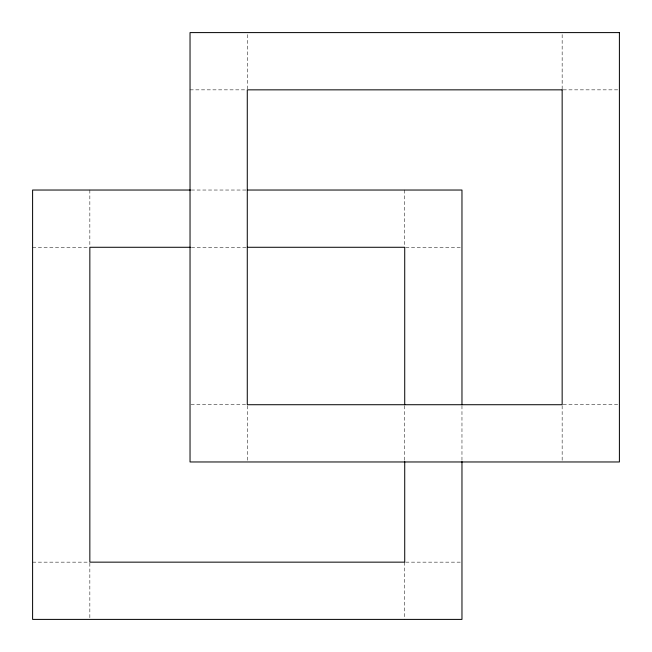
<?xml version="1.0" encoding="UTF-8"?>
<svg xmlns="http://www.w3.org/2000/svg" width="652" height="652" viewBox="0 0 652 652"><rect width="100%" height="100%" fill="white"/><g stroke="black" fill="none" stroke-linecap="round" stroke-linejoin="round"><path stroke-width="0.49" stroke-dasharray="3.26 2.44" d="M190.034 89.846L246.277 89.846M563.157 89.846L619.4 89.846M191.321 190.034L246.269 190.034M32.6 247.279L88.843 247.279M191.419 247.279L246.269 247.279M405.723 247.279L461.966 247.279M191.036 404.721L246.277 404.721M563.157 404.721L619.4 404.721M32.6 562.154L88.843 562.154M405.723 562.154L460.964 562.154M562.154 34.605L562.154 88.843M562.154 405.723L562.154 461.966M461.966 405.731L461.966 460.679M404.721 190.034L404.721 246.277M404.721 405.731L404.721 460.581M404.721 562.154L404.721 619.4M247.279 34.605L247.279 88.843M247.279 405.723L247.279 461.966M89.846 190.034L89.846 246.277M89.846 563.157L89.846 618.398"/><path stroke-width="0.98" d="M190.4 190.034L32.6 190.034L32.6 619.4L461.966 619.4L461.966 461.6M247.279 190.034L461.966 190.034L461.966 404.721M190.4 247.279L89.846 247.279L89.846 562.154L404.721 562.154L404.721 461.6M247.279 247.279L404.721 247.279L404.721 404.721M619.4 32.6L190.034 32.6L190.034 461.966L619.4 461.966L619.4 32.6M562.154 89.846L247.279 89.846L247.279 404.721L562.154 404.721L562.154 89.846"/></g></svg>
